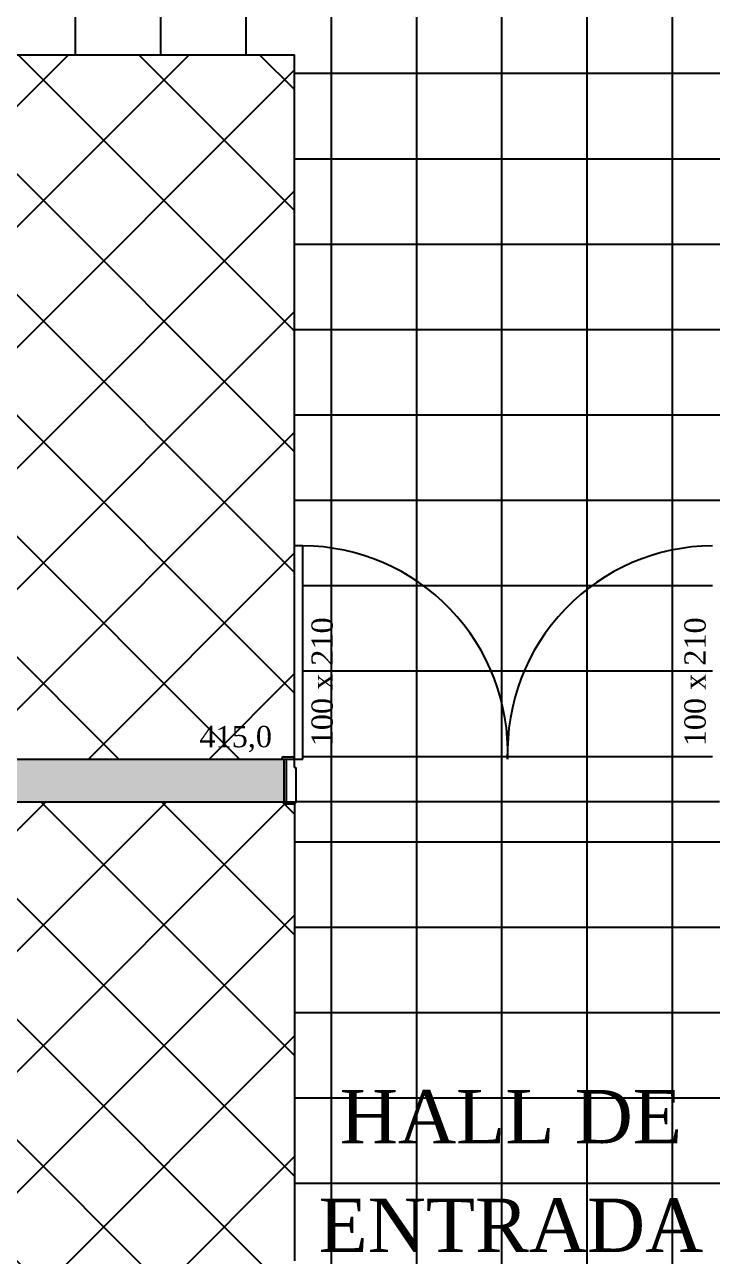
# Model space of a CAD drawing. Header units: millimetres. Extents: x 5728 to 12128, y -948 to 8052.
# Drawn here: x 7402 to 7724, y 1089 to 1666 of the extents above; entities that cross this region are included whole.
import ezdxf
from ezdxf.enums import TextEntityAlignment as Align

# ---------------------------------------------------------------- set-up
doc = ezdxf.new("R2010")
doc.units = ezdxf.units.MM
doc.header["$MEASUREMENT"] = 0
for name, color, linetype in [('001 - 0.150 Color', 1, 'Continuous'), ('004 - 0.150 Color', 4, 'Continuous'), ('005 - 0.350 Color', 5, 'Continuous'), ('007 - 0.200', 7, 'Continuous'), ('253 - 0.150 Color', 253, 'Continuous')]:
    doc.layers.add(name, color=color, linetype=linetype)
doc.styles.add('style4', font='romantic.ttf')
pattern_1 = [(0, (505.5588000000007, -396.4841999999999), (0, 39.99992), []), (90, (505.5588000000007, -396.4841999999999), (-39.99992, 2.449207809219339e-15), [])]
pattern_2 = [(45, (0, 0), (-28.2842146789194, 28.2842146789194), []), (135, (0, 0), (-28.2842146789194, -28.2842146789194), [])]

msp = doc.modelspace()

# ---------------------------------------------------------------- hatches: boundary and pattern name
at = {"layer": '005 - 0.350 Color', "ltscale": 2.5}
msp.add_hatch(color=256, dxfattribs=at).paths.add_polyline_path([(7523.433044741824, 1322.276376626253), (7373.233044741824, 1322.276376626252), (7373.233044741823, 1302.276376626253), (7523.433044741824, 1302.276376626252)])
at = {"layer": '253 - 0.150 Color', "ltscale": 2.5}
h = msp.add_hatch(dxfattribs=at)
h.set_pattern_fill('NET', color=256, scale=12.5984, style=0)
h.set_pattern_definition(pattern_1)
h.paths.add_polyline_path([(7228.233044741823, 1652.276376626252), (8028.233044741821, 1652.276376626252), (8028.233044741823, 2952.276376626252), (7228.233044741823, 2952.276376626252)])
h.paths.add_polyline_path([(7570.965037157264, 2401.577832722723), (7710.240185086259, 2401.577832722723), (7710.240185086259, 2449.617773551125), (7570.965037157264, 2449.617773551125)], flags=24)
h.paths.add_polyline_path([(7555.89690967187, 2298.145216284398), (7718.012294287255, 2298.145216284398), (7718.012294287255, 2335.02391450925), (7555.89690967187, 2335.02391450925)], flags=24)
h.paths.add_polyline_path([(7712.498881554953, 2321.63186560619), (7727.994443685131, 2321.63186560619), (7727.994443685131, 2340.38186560619), (7712.498881554953, 2340.38186560619)], flags=24)
h.paths.add_polyline_path([(7567.451723547798, 2352.322992176018), (7713.753498695726, 2352.322992176018), (7713.753498695726, 2390.599619394954), (7567.451723547798, 2390.599619394954)], flags=24)
h = msp.add_hatch(dxfattribs=at)
h.set_pattern_fill('NET', color=256, scale=12.5984, angle=45, style=0)
h.set_pattern_definition(pattern_2)
h.paths.add_polyline_path([(7528.233044741823, 1652.276376626252), (7228.233044741822, 1652.276376626252), (7228.233044741823, 1322.276376626252), (7522.233044741823, 1322.276376626252, -0.4142135623741602), (7523.233044741823, 1323.276376626256), (7527.233044741823, 1323.276376626256, -0.414213562373095), (7528.233044741823, 1322.276376626256), (7528.233044741823, 1422.276376626256)])
h.paths.add_polyline_path([(7480.657614387115, 1322.906583726845), (7520.088087759896, 1322.906583726845), (7520.088087759896, 1341.345932839271), (7480.657614387115, 1341.345932839271)], flags=24)
h = msp.add_hatch(dxfattribs=at)
h.set_pattern_fill('NET', color=256, scale=12.5984, style=0)
h.set_pattern_definition(pattern_1)
h.paths.add_polyline_path([(7528.233044741824, 1422.276376626256), (7532.233044741824, 1422.276376626253), (7532.233044741824, 1422.176314048005, -0.4025992052233749), (7628.233026373073, 1328.682586986916, -0.4025992052233725), (7724.233008004322, 1422.176314048005), (7724.233008004322, 1422.276376626253), (7728.233008004322, 1422.276376626256), (7728.233008004322, 1652.276376626252), (7528.233044741824, 1652.276376626252)])
h.paths.add_polyline_path([(7727.533008004321, 1302.276376626256), (7727.533008004321, 1318.276376626256), (7728.233008004322, 1318.276376626256), (7728.233008004322, 1322.276376626253), (7724.233008004322, 1322.276376626256), (7724.233008004322, 1422.176314048005, 0.4025992052233724), (7628.233026373073, 1328.682586986916, -0.01656817929735714), (7628.233026373073, 1322.275822392199, -0.01656817929735706), (7628.233026373073, 1328.682586986916, 0.4025992052233749), (7532.233044741824, 1422.176314048005), (7532.233044741824, 1322.276376626256), (7528.233044741824, 1322.276376626253), (7528.233044741824, 1318.276376626256), (7528.933044741824, 1318.276376626256), (7528.933044741824, 1302.276376626256)])
h.paths.add_polyline_path([(7723.85747593277, 1325.678901597707), (7723.85747593277, 1389.961445976405), (7708.524635696083, 1389.961445976405), (7708.524635696083, 1325.678901597707)], flags=24)
h.paths.add_polyline_path([(7548.995618706323, 1325.678901597707), (7548.995618706323, 1389.961445976405), (7533.662778469636, 1389.961445976405), (7533.662778469636, 1325.678901597707)], flags=24)
h = msp.add_hatch(dxfattribs=at)
h.set_pattern_fill('NET', color=256, scale=12.5984, angle=45, style=0)
h.set_pattern_definition(pattern_2)
h.paths.add_polyline_path([(7528.233026373073, 1087.127909463505), (7528.233026373073, 1301.276376626256), (7523.933044741824, 1301.276376626252, -0.4142135623733614), (7522.933044741823, 1302.276376626252), (7393.233044741826, 1302.276376626252), (7393.233044741823, 1087.276376626236, -0.004627611665784033), (7393.181651447649, 1081.723599372153, -0.4371964062495511), (7394.069902989608, 1080.554623661405), (7393.375310278936, 1076.615392649357, -0.4142135623726245), (7392.216854348258, 1075.804233074012, -0.06052946873569353), (7378.960806011525, 998.3291003591353, -0.4142135623739365), (7379.771965586873, 997.1706444284556), (7379.077372876205, 993.2314134164064, -0.435860399011877), (7377.847225222791, 992.4356244721976, -0.3228495548749009), (7093.233044741823, 787.2763766262524), (7218.233044741821, 787.2763766262524, -0.06343784922708467), (7429.512229626636, 864.8203200069765, 0.2117938002522131)])
h = msp.add_hatch(dxfattribs=at)
h.set_pattern_fill('NET', color=256, scale=12.5984, style=0)
h.set_pattern_definition(pattern_1)
h.paths.add_polyline_path([(7528.933044741823, 1302.276376626256, -0.3275435520750849), (7528.233026373073, 1301.322431648329), (7528.233026373073, 1087.424843789099, -0.2120523586467178), (7429.512229626637, 864.8203200069768, -0.1130030420127876), (7826.953859857007, 864.8203200069768, -0.2119230760597586), (7728.233026373075, 1087.276376626249), (7728.233026373073, 1301.322431648329, -0.3275435520750849), (7727.533008004322, 1302.276376626256)])
h.paths.add_polyline_path([(7535.050143749498, 1084.434150541081), (7724.473220672574, 1084.434150541081), (7724.473220672574, 1122.710777760016), (7535.050143749498, 1122.710777760016)], flags=24)
h.paths.add_polyline_path([(7701.657952644227, 1053.743023971253), (7717.153514774405, 1053.743023971253), (7717.153514774405, 1072.493023971253), (7701.657952644227, 1072.493023971253)], flags=24)
h.paths.add_polyline_path([(7545.055980761144, 1030.25637464946), (7707.171365376529, 1030.25637464946), (7707.171365376529, 1067.135072874313), (7545.055980761144, 1067.135072874313)], flags=24)
h.paths.add_polyline_path([(7544.942895228787, 1135.963399371809), (7714.580469193284, 1135.963399371809), (7714.580469193284, 1173.463399371809), (7544.942895228787, 1173.463399371809)], flags=24)

# ---------------------------------------------------------------- linework, layer by layer
at = {"layer": '001 - 0.150 Color'}
for p, q in [((7528.233044741823, 1322.276376626252), (7528.233044741823, 1422.276376626256)), ((7528.233044741823, 1422.276376626256), (7532.233044741823, 1422.276376626252)), ((7532.233044741823, 1322.276376626256), (7532.233044741823, 1422.276376626252)), ((7523.233044741823, 1323.276376626256), (7527.233044741823, 1323.276376626256)), ((7524.433044741823, 1322.276376626256), (7524.433044741823, 1302.276376626256)), ((7528.233044741823, 1322.276376626252), (7532.233044741823, 1322.276376626256)), ((7528.233044741823, 1318.276376626256), (7528.933044741823, 1318.276376626256)), ((7528.933044741823, 1318.276376626256), (7528.933044741823, 1302.276376626256)), ((7522.933044741823, 1302.276376626252), (7522.933044741823, 1302.276376626256)), ((7523.433044741823, 1302.276376626252), (7528.933044741823, 1302.276376626256)), ((7523.933044741823, 1301.276376626252), (7527.933044741823, 1301.276376626256)), ((7528.933044741823, 1302.276376626256), (7528.933044741823, 1302.276376626256))]:
    msp.add_line(p, q, dxfattribs=at)
at = {"layer": '001 - 0.150 Color', "ltscale": 2.5}
for p in [(7523.433044741823, 1322.276376626252), (7528.233044741823, 1318.276376626256)]:
    msp.add_line(p, (7528.233044741823, 1322.276376626252), dxfattribs=at)
at = {"layer": '001 - 0.150 Color'}
for centre, start, end in [((7523.233044741823, 1322.276376626256), 89.99999999999984, 179.9999999999998), ((7527.233044741823, 1322.276376626252), 359.9999999999999, 89.99999999999984), ((7527.233044741823, 1322.276376626252), 359.9999999999999, 1.03998432342695e-10), ((7523.933044741823, 1302.276376626252), 179.9999999999998, 269.9999999999998), ((7527.933044741823, 1302.276376626256), 269.9999999999998, 359.9999999999999)]:
    msp.add_arc(centre, 1, start, end, dxfattribs=at)
at = {"layer": '004 - 0.150 Color', "ltscale": 2.5}
for centre, start, end in [((7531.586831977882, 1325.479204689556), 358.1019287702181, 89.6171063115306), ((7724.879220768264, 1325.479204689556), 90.38289368846942, 181.8980712297819)]:
    msp.add_arc(centre, 96.69926860745151, start, end, dxfattribs=at)
at = {"layer": '005 - 0.350 Color', "ltscale": 2.5}
for p, q in [((7203.233044741826, 1322.276376626252), (7523.433044741823, 1322.276376626252)), ((7203.233044741826, 1302.276376626252), (7523.433044741823, 1302.276376626252))]:
    msp.add_line(p, q, dxfattribs=at)
at = {"layer": '005 - 0.350 Color'}
msp.add_line((7523.433044741823, 1302.276376626252), (7523.433044741823, 1322.276376626252), dxfattribs=at)
at = {"layer": '007 - 0.200', "ltscale": 2.5}
msp.add_line((7727.533008004322, 1302.276376626256), (7528.933044741823, 1302.276376626256), dxfattribs=at)
at = {"layer": '253 - 0.150 Color', "ltscale": 2.5}
for p, q in [((7228.233044741823, 1652.276376626252), (7528.233044741823, 1652.276376626252)), ((7528.233044741823, 1422.276376626256), (7528.233044741823, 1652.276376626252)), ((7528.233026373073, 1302.276376626256), (7528.233026373073, 1087.127909462609))]:
    msp.add_line(p, q, dxfattribs=at)

# ---------------------------------------------------------------- texts
at = {"layer": '007 - 0.200', "ltscale": 2.5, "style": 'style4'}
for p in [(7536.233044741826, 1328.234374970488), (7711.094901968272, 1328.234374970488)]:
    msp.add_text('100 x 210', height=10, rotation=89.99999999999999, dxfattribs=at).set_placement(p, align=Align.TOP_LEFT)
msp.add_text('415,0', height=10, dxfattribs=at).set_placement((7483.730839239186, 1324.796376626253), align=Align.BOTTOM_LEFT)
for s, p in [('HALL DE', (7629.761682211036, 1167.213399371809)), ('ENTRADA', (7629.761682211036, 1116.331339890194))]:
    msp.add_text(s, height=25, dxfattribs=at).set_placement(p, align=Align.TOP_CENTER)

doc.saveas('drawing.dxf')
